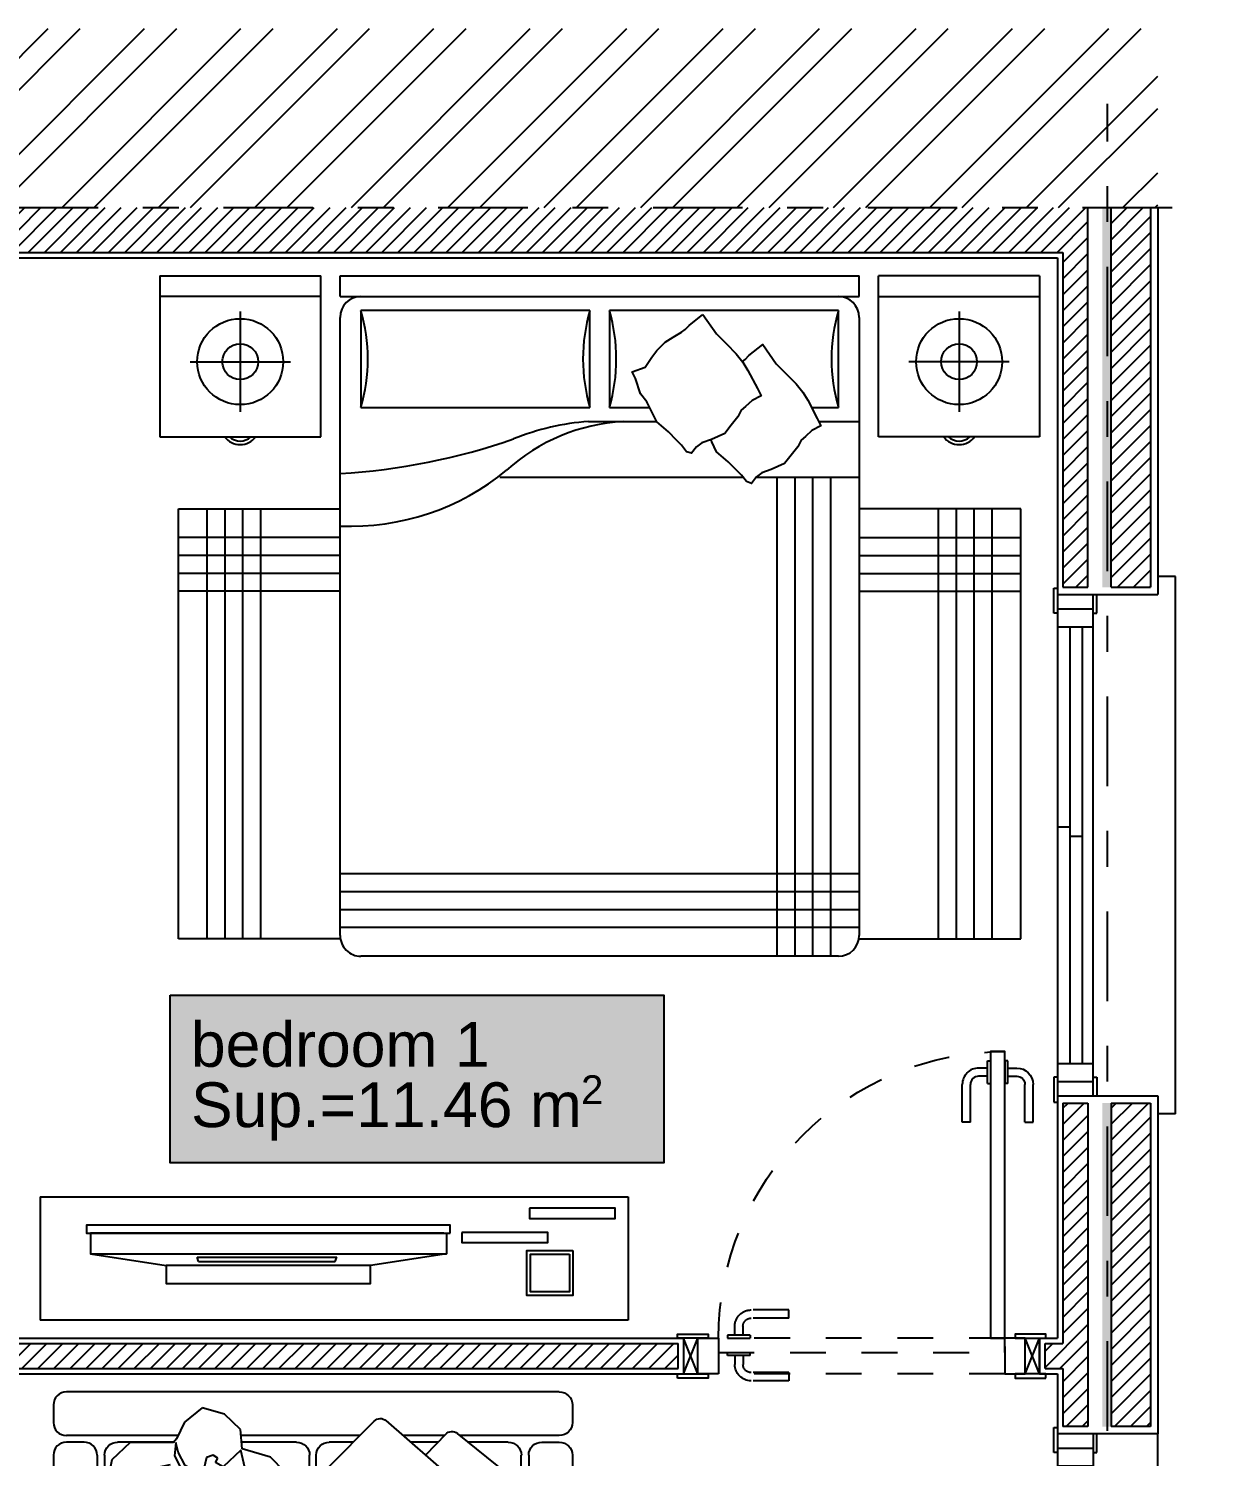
# Model space of a CAD drawing. Header units: millimetres. Extents: x 105 to 1807, y -268 to 915.
# Drawn here: x 991.214 to 994.519, y 438.091 to 442.078 of the extents above; entities that cross this region are included whole.
import ezdxf

# ---------------------------------------------------------------- set-up
doc = ezdxf.new("R2010")
doc.units = ezdxf.units.MM
for name, pattern in [('0', [0]), ('HIDDEN2', [0.1875, 0.125, -0.0625]), ('TRAZO_Y_PUNTO', [1, 0.5, -0.25, 0, -0.25])]:
    doc.linetypes.add(name, pattern=pattern)
for name, color, linetype in [('AUXILIAR', 3, 'Continuous'), ('CARPINTERIA', 3, 'Continuous'), ('EJE', 8, 'Continuous'), ('ENFOSCADO', 4, 'Continuous'), ('ENLUCIDO', 8, 'Continuous'), ('MUEBLES', 12, 'Continuous'), ('MURO', 6, 'Continuous'), ('SOMBREADO', 8, 'Continuous'), ('SOMBREADO MURO TERMOARCILLA', 253, 'Continuous'), ('TEXTO', 2, 'Continuous')]:
    doc.layers.add(name, color=color, linetype=linetype)
doc.styles.add('STYLE1', font='arial.ttf', dxfattribs={"height": 0.1})
pattern_1 = [(45, (804.349767, 370.048774), (-0.0224506403, 0.0224506403), [])]

# ---------------------------------------------------------------- blocks, each defined once
blk = doc.blocks.new('V140M')
at = {"layer": 'CARPINTERIA'}
for p, q in [((943.8707, 440.7831), (943.8207, 440.7831)), ((943.8707, 439.2831), (943.8707, 440.7831)), ((943.5307, 440.6806), (943.5307, 440.7506)), ((943.5307, 440.7506), (943.5407, 440.7506)), ((943.5407, 440.7331), (943.5407, 439.3331)), ((943.6407, 439.3331), (943.6407, 440.7331)), ((943.6507, 440.6806), (943.6507, 440.7331)), ((943.5407, 440.6806), (943.5307, 440.6806)), ((943.5407, 440.6931), (943.6407, 440.6931)), ((943.6407, 440.6806), (943.6507, 440.6806)), ((943.5407, 440.6431), (943.6407, 440.6431)), ((943.5757, 439.4231), (943.5757, 440.6431)), ((943.6107, 439.4231), (943.6107, 440.6431)), ((943.5757, 440.0831), (943.5407, 440.0831)), ((943.6107, 440.0571), (943.5757, 440.0571)), ((943.5407, 439.4231), (943.6407, 439.4231)), ((943.5307, 439.3856), (943.5307, 439.3156)), ((943.5407, 439.3856), (943.5307, 439.3856)), ((943.5407, 439.3731), (943.6407, 439.3731)), ((943.6407, 439.3856), (943.6507, 439.3856)), ((943.6507, 439.3856), (943.6507, 439.3331)), ((943.5307, 439.3156), (943.5407, 439.3156)), ((943.8707, 439.2831), (943.8207, 439.2831))]:
    blk.add_line(p, q, dxfattribs=at)
blk = doc.blocks.new('VENTANAL EXTERIOR')
at = {"layer": 'CARPINTERIA'}
for p, q in [((994.0788, 438.102), (994.0788, 438.172)), ((994.0788, 438.172), (994.0888, 438.172)), ((994.0888, 438.1545), (994.0888, 434.9545)), ((994.1888, 434.9545), (994.1888, 438.1545)), ((994.1988, 438.102), (994.1988, 438.1545)), ((994.3688, 434.9545), (994.3688, 438.1545)), ((994.0888, 438.102), (994.0788, 438.102)), ((994.0888, 438.1145), (994.1888, 438.1145)), ((994.1888, 438.102), (994.1988, 438.102)), ((994.0888, 438.0645), (994.1888, 438.0645)), ((994.1238, 435.0445), (994.1238, 438.0645)), ((994.1588, 435.0445), (994.1588, 438.0645)), ((994.1238, 436.6045), (994.0888, 436.6045)), ((994.1588, 436.5786), (994.1238, 436.5786)), ((994.0888, 435.0445), (994.1888, 435.0445)), ((994.0788, 435.007), (994.0788, 434.937)), ((994.0888, 435.007), (994.0788, 435.007)), ((994.0888, 434.9945), (994.1888, 434.9945)), ((994.1888, 435.007), (994.1988, 435.007)), ((994.1988, 435.007), (994.1988, 434.9545)), ((994.0788, 434.937), (994.0888, 434.937))]:
    blk.add_line(p, q, dxfattribs=at)
blk = doc.blocks.new('F_Maneta_FSB-001_Planta')
for p, q in [((-0.0275, -0.007), (-0.0275, 0)), ((-0.0275, 0), (0.0275, 0)), ((0.0275, -0.007), (0.0275, 0)), ((0.0275, -0.007), (-0.0275, -0.007)), ((-0.01, -0.007), (-0.01, -0.029)), ((0.01, -0.007), (0.01, -0.029)), ((0.122, -0.049), (0.03, -0.049)), ((0.122, -0.069), (0.03, -0.069)), ((0.122, -0.049), (0.122, -0.069))]:
    blk.add_line(p, q)
for radius in [0.04, 0.02]:
    blk.add_arc((0.03, -0.029), radius, 180, 270)
blk = doc.blocks.new('pndo')
at = {"layer": 'CARPINTERIA', "linetype": 'HIDDEN2', "ltscale": 0.25}
for p, q in [((439.7526, 452.2157), (439.8578, 452.2157)), ((439.7526, 452.1929), (439.7526, 452.2157)), ((439.7526, 452.1929), (439.8578, 452.1929)), ((439.8806, 452.1449), (439.8806, 452.17)), ((439.9035, 452.1449), (439.9035, 452.17)), ((439.1492, 452.1369), (439.9492, 452.1369)), ((439.8606, 452.1449), (439.9235, 452.1449)), ((439.8606, 452.1449), (439.8606, 452.1369)), ((439.9235, 452.1369), (439.8606, 452.1369)), ((439.9235, 452.1449), (439.9235, 452.1369)), ((439.8606, 452.0889), (439.8606, 452.0969)), ((439.9235, 452.0969), (439.8606, 452.0969)), ((439.8606, 452.0889), (439.9235, 452.0889)), ((439.8806, 452.0889), (439.8806, 452.0637)), ((439.9035, 452.0889), (439.9035, 452.0637)), ((439.9235, 452.0889), (439.9235, 452.0969)), ((439.1492, 452.0369), (439.9492, 452.0369)), ((439.7526, 452.0409), (439.7526, 452.018)), ((439.7526, 452.0409), (439.8578, 452.0409)), ((439.7526, 452.018), (439.8578, 452.018))]:
    blk.add_line(p, q, dxfattribs=at)
at = {"layer": 'CARPINTERIA'}
for p, q in [((439.0921, 452.1369), (439.0521, 452.1369)), ((439.0521, 452.1369), (439.0521, 452.0369)), ((439.0921, 452.0369), (439.0521, 452.1369)), ((439.0521, 452.0369), (439.0921, 452.1369)), ((439.0921, 452.1369), (439.1492, 452.1369)), ((439.0921, 452.0369), (439.0921, 452.1369)), ((440.0064, 452.1369), (439.9492, 452.1369)), ((440.0064, 452.0369), (440.0064, 452.1369)), ((440.0064, 452.1369), (440.0464, 452.1369)), ((440.0064, 452.0369), (440.0464, 452.1369)), ((440.0464, 452.0369), (440.0064, 452.1369)), ((440.0464, 452.1369), (440.0464, 452.0369)), ((439.0921, 452.0369), (439.0921, 452.114)), ((439.1492, 452.114), (439.1492, 452.0369)), ((439.9492, 452.114), (439.9492, 452.0369)), ((440.0064, 452.0369), (440.0064, 452.114)), ((439.1492, 452.0369), (439.0921, 452.0369)), ((439.9492, 452.0369), (440.0064, 452.0369))]:
    blk.add_line(p, q, dxfattribs=at)
for points in [[(439.1492, 452.1369), (439.1492, 452.9369), (439.1892, 452.9369), (439.1892, 452.1369)], [(439.0349, 452.1369), (439.0349, 452.1483), (439.1206, 452.1483), (439.1206, 452.1369)], [(440.0635, 452.1369), (440.0635, 452.1483), (439.9778, 452.1483), (439.9778, 452.1369)], [(439.0349, 452.0254), (439.0349, 452.0369), (439.1206, 452.0369), (439.1206, 452.0254)], [(440.0635, 452.0254), (440.0635, 452.0369), (439.9778, 452.0369), (439.9778, 452.0254)]]:
    blk.add_lwpolyline(points, close=True, dxfattribs=at)
at = {"layer": 'CARPINTERIA', "linetype": 'HIDDEN2', "ltscale": 0.25}
blk.add_lwpolyline([(439.1492, 452.1369), (439.9492, 452.1369), (439.9492, 452.0969), (439.1492, 452.0969)], close=True, dxfattribs=at)
for centre, radius, start, end in [((439.1492, 452.1369), 0.8, 360, 90), ((439.8578, 452.17), 0.0457, 360, 90), ((439.8578, 452.17), 0.0229, 360, 90), ((439.8578, 452.0637), 0.0229, 270, 360), ((439.8578, 452.0637), 0.0457, 270, 360)]:
    blk.add_arc(centre, radius, start, end, dxfattribs=at)
at = {"layer": 'CARPINTERIA', "xscale": 1.14285714285711, "yscale": 1.14285714285711, "zscale": 1.14285714285711, "rotation": 269.9999999998696}
blk.add_blockref('F_Maneta_FSB-001_Planta', (439.1492, 452.8797), dxfattribs=at)
at = {"layer": 'CARPINTERIA', "extrusion": (0, 0, -1), "xscale": 1.14285714285711, "yscale": 1.14285714285711, "zscale": -1.142857142857143, "rotation": 270.0000000001304}
blk.add_blockref('F_Maneta_FSB-001_Planta', (-439.1892, 452.8797), dxfattribs=at)
blk = doc.blocks.new('camamatrimnueva')
at = {"layer": 'MUEBLES'}
for p, q in [((348.1546, -1247.2496), (348.1546, -1247.6996)), ((348.1546, -1247.2496), (348.6046, -1247.2496)), ((348.2127, -1247.6996), (348.2127, -1247.2496)), ((348.6046, -1247.2496), (348.6046, -1247.6996)), ((348.8056, -1247.3023), (348.8056, -1247.7537)), ((350.0056, -1247.3023), (348.8056, -1247.3023)), ((348.8856, -1247.7537), (348.8856, -1247.3023)), ((348.9356, -1247.7537), (348.9356, -1247.3023)), ((348.9856, -1247.7537), (348.9856, -1247.3023)), ((349.0356, -1247.7537), (349.0356, -1247.3023)), ((350.0056, -1247.7544), (350.0056, -1247.3023)), ((348.3946, -1247.3346), (348.3946, -1247.6146)), ((350.0056, -1247.3823), (348.8056, -1247.3823)), ((350.0056, -1247.4323), (348.8056, -1247.4323)), ((348.2546, -1247.4746), (348.5346, -1247.4746)), ((350.0056, -1247.4823), (348.8056, -1247.4823)), ((350.0056, -1247.5323), (348.8056, -1247.5323)), ((348.6046, -1247.6996), (348.1546, -1247.6996)), ((348.1546, -1249.2037), (348.1546, -1247.7537)), ((348.2127, -1247.7537), (348.1546, -1247.7537)), ((348.2127, -1249.2037), (348.2127, -1247.7537)), ((348.2709, -1247.7537), (349.9964, -1247.7537)), ((348.5617, -1247.8664), (348.5617, -1247.7537)), ((348.7167, -1248.0415), (348.7167, -1247.7537)), ((349.8246, -1247.7537), (349.8246, -1249.2037)), ((349.8746, -1247.7537), (349.8746, -1249.2037)), ((349.9246, -1247.7537), (349.9246, -1249.2037)), ((349.9746, -1247.7537), (349.9746, -1249.2037)), ((348.2515, -1247.8118), (348.2515, -1248.4515)), ((348.5229, -1247.8118), (348.2515, -1247.8118)), ((348.5229, -1247.8865), (348.5229, -1247.8118)), ((350.0546, -1247.8118), (350.0546, -1249.1455)), ((348.7167, -1247.8337), (350.0546, -1247.8337)), ((348.7167, -1247.8837), (350.0546, -1247.8837)), ((348.7167, -1247.9337), (350.0546, -1247.9337)), ((348.7167, -1247.9837), (350.0546, -1247.9837)), ((348.7167, -1248.7578), (348.7167, -1248.0782)), ((348.5229, -1248.4515), (348.5229, -1248.339)), ((348.5617, -1248.5097), (348.5617, -1248.3196)), ((348.2515, -1248.4515), (348.5229, -1248.4515)), ((348.2515, -1248.5058), (348.2515, -1249.1455)), ((348.5229, -1248.5058), (348.2515, -1248.5058)), ((348.5229, -1249.1455), (348.5229, -1248.5058)), ((348.2515, -1249.1455), (348.5229, -1249.1455)), ((348.2127, -1249.2037), (348.1546, -1249.2037)), ((349.9964, -1249.2037), (348.2709, -1249.2037)), ((348.8056, -1249.6551), (348.8056, -1249.2037)), ((348.8856, -1249.2037), (348.8856, -1249.6551)), ((348.9356, -1249.2037), (348.9356, -1249.6551)), ((348.9856, -1249.2037), (348.9856, -1249.6551)), ((349.0356, -1249.2037), (349.0356, -1249.6551)), ((350.0056, -1249.203), (350.0056, -1249.6551)), ((348.1546, -1249.7077), (348.1546, -1249.2577)), ((348.6046, -1249.2577), (348.1546, -1249.2577)), ((348.2127, -1249.2577), (348.2127, -1249.7077)), ((348.6046, -1249.7077), (348.6046, -1249.2577)), ((348.3946, -1249.6227), (348.3946, -1249.3427)), ((350.0056, -1249.4251), (348.8056, -1249.4251)), ((348.2546, -1249.4827), (348.5346, -1249.4827)), ((350.0056, -1249.4751), (348.8056, -1249.4751)), ((350.0056, -1249.5251), (348.8056, -1249.5251)), ((350.0056, -1249.5751), (348.8056, -1249.5751)), ((350.0056, -1249.6551), (348.8056, -1249.6551)), ((348.1546, -1249.7077), (348.6046, -1249.7077))]:
    blk.add_line(p, q, dxfattribs=at)
blk.add_lwpolyline([(348.3941, -1248.0797), (348.389, -1248.0724), (348.3776, -1248.0615), (348.347, -1248.0227), (348.4006, -1247.9852), (348.4284, -1247.9574), (348.4562, -1247.9296), (348.4794, -1247.9111), (348.5025, -1247.8972), (348.5531, -1247.8707), (348.5737, -1247.8604), (348.5864, -1247.8856), (348.6036, -1247.9039), (348.6138, -1247.9157), (348.6323, -1247.925), (348.6555, -1247.9435), (348.6787, -1247.962), (348.6954, -1247.9991), (348.7046, -1248.0254), (348.7157, -1248.0407), (348.7343, -1248.0546), (348.7296, -1248.0685), (348.7111, -1248.0824), (348.6972, -1248.0963), (348.674, -1248.1194), (348.6462, -1248.1519), (348.6184, -1248.1657), (348.6124, -1248.1687)], dxfattribs=at)
blk.add_lwpolyline([(348.2632, -1248.1901), (348.3168, -1248.1526), (348.3446, -1248.1248), (348.3724, -1248.097), (348.3956, -1248.0785), (348.4188, -1248.0646), (348.4693, -1248.0381), (348.49, -1248.0278), (348.5026, -1248.053), (348.5198, -1248.0713), (348.53, -1248.0831), (348.5485, -1248.0924), (348.5717, -1248.1109), (348.5949, -1248.1294), (348.6116, -1248.1664), (348.6208, -1248.1928), (348.632, -1248.2081), (348.6505, -1248.222), (348.6459, -1248.2359), (348.6273, -1248.2498), (348.6134, -1248.2637), (348.5902, -1248.2868), (348.5624, -1248.3192), (348.5346, -1248.3331), (348.5068, -1248.347), (348.4842, -1248.3647), (348.4418, -1248.3785), (348.4234, -1248.3877), (348.4095, -1248.3516), (348.3956, -1248.3424), (348.3817, -1248.3331), (348.3632, -1248.3192), (348.34, -1248.2961), (348.3261, -1248.2729), (348.3122, -1248.2498), (348.3052, -1248.2398), (348.2938, -1248.2289)], close=True, dxfattribs=at)
for centre, radius in [((348.3946, -1247.4746), 0.12), ((348.3946, -1247.4746), 0.05), ((348.3946, -1249.4827), 0.12), ((348.3946, -1249.4827), 0.05)]:
    blk.add_circle(centre, radius, dxfattribs=at)
for centre, radius, start, end in [((348.5715, -1247.4746), 0.0546, 307.2217, 52.7783), ((348.5715, -1247.4746), 0.0446, 317.7678, 42.2322), ((348.2709, -1247.8118), 0.0582, 90, 180), ((349.9964, -1247.8118), 0.0582, 0, 90), ((348.3872, -1247.3466), 0.4846, 253.7398, 286.2602), ((349.0907, -1248.3835), 0.5298, 183.1663, 222.0658), ((348.3872, -1248.9167), 0.4846, 73.7398, 106.2602), ((348.3872, -1248.0406), 0.4846, 253.7398, 286.2602), ((349.2671, -1248.4567), 0.7075, 184.2918, 201.7676), ((346.9221, -1249.3087), 1.788, 3.3665, 19.2534), ((348.1691, -1249.1746), 0.685, 357.5673, 39.5461), ((348.2709, -1249.1455), 0.0582, 180, 270), ((348.3872, -1249.6107), 0.4846, 73.7398, 106.2602), ((349.9964, -1249.1455), 0.0582, 270, 0), ((348.5715, -1249.4827), 0.0546, 307.2217, 52.7783), ((348.5715, -1249.4827), 0.0446, 317.7678, 42.2322)]:
    blk.add_arc(centre, radius, start, end, dxfattribs=at)
blk = doc.blocks.new('TVDORMITORIO')
at = {"layer": 'MUEBLES', "linetype": 'Continuous'}
blk.add_line((1223.3339, 542.235), (1223.3339, 543.8775), dxfattribs=at)
at = {"layer": 'MUEBLES'}
for p, q in [((1223.6784, 543.8775), (1223.3339, 543.8775)), ((1223.6784, 543.8775), (1223.6784, 542.235)), ((1223.5199, 543.7373), (1223.5199, 542.7433)), ((1223.5772, 542.7501), (1223.5772, 543.7373)), ((1223.4865, 542.955), (1223.4865, 543.5256)), ((1223.6784, 542.235), (1223.3339, 542.235)), ((1223.6784, 542.235), (1223.6784, 542.235))]:
    blk.add_line(p, q, dxfattribs=at)
at = {"layer": 'MUEBLES', "color": 4}
for p, q in [((1223.4976, 543.4354), (1223.5099, 543.4396)), ((1223.4976, 543.4354), (1223.4976, 543.0536)), ((1223.5099, 543.4396), (1223.5099, 543.0494)), ((1223.4976, 543.0536), (1223.5099, 543.0494))]:
    blk.add_line(p, q, dxfattribs=at)
at = {"layer": 'MUEBLES'}
for points in [[(1223.5772, 543.7373), (1223.5199, 543.7373), (1223.4865, 543.5256)], [(1223.4865, 543.5256), (1223.4365, 543.5256), (1223.4365, 542.955), (1223.4865, 542.955)], [(1223.5772, 542.7433), (1223.5199, 542.7433), (1223.4865, 542.955)]]:
    blk.add_lwpolyline(points, dxfattribs=at)
blk.add_lwpolyline([(1223.5772, 542.7323), (1223.5998, 542.7323), (1223.5998, 543.7483), (1223.5772, 543.7483)], close=True, dxfattribs=at)
at = {"layer": 'MUEBLES', "color": 4}
for points in [[(1223.579, 542.6997), (1223.5508, 542.6997), (1223.5508, 542.46), (1223.579, 542.46)], [(1223.5288, 542.3897), (1223.4035, 542.3897), (1223.4035, 542.5184), (1223.5288, 542.5184)], [(1223.5188, 542.3997), (1223.4135, 542.3997), (1223.4135, 542.5084), (1223.5188, 542.5084)], [(1223.6465, 542.5113), (1223.6183, 542.5113), (1223.6183, 542.2716), (1223.6465, 542.2716)]]:
    blk.add_lwpolyline(points, close=True, dxfattribs=at)
blk = doc.blocks.new('SOFA CON HOMBRE')
at = {"layer": 'AUXILIAR'}
for p, q in [((173.6173, 137.5015), (173.445, 137.4759)), ((173.7759, 137.4686), (173.6173, 137.5015)), ((173.445, 137.4759), (173.4037, 137.4545)), ((173.8246, 137.4173), (173.7759, 137.4686)), ((173.3207, 137.4407), (173.2627, 137.294)), ((173.3193, 137.3969), (173.4038, 137.4524)), ((173.4037, 137.4545), (173.3207, 137.4407)), ((173.3343, 137.3722), (173.3193, 137.3969)), ((173.54, 137.3879), (173.3811, 137.3042)), ((173.567, 137.3946), (173.5366, 137.3379)), ((173.5366, 137.3379), (173.54, 137.3879)), ((173.7128, 137.3844), (173.567, 137.3946)), ((173.3343, 137.3701), (173.3056, 137.3405)), ((173.3056, 137.3405), (173.3484, 137.2683)), ((173.3811, 137.3042), (173.3343, 137.3701)), ((173.7506, 137.36), (173.6478, 137.2834)), ((173.7618, 137.306), (173.7506, 137.36)), ((173.2939, 137.2924), (173.3121, 137.3281)), ((173.3407, 137.0933), (173.3959, 137.312)), ((173.3441, 137.2745), (173.3791, 137.3021)), ((173.2462, 137.2833), (173.241, 137.2208)), ((173.2627, 137.294), (173.2462, 137.2833)), ((173.2606, 137.2919), (173.2939, 137.2924)), ((173.3484, 137.2683), (173.2884, 137.2023)), ((173.5649, 137.2634), (173.4697, 137.2285)), ((173.6478, 137.2834), (173.5649, 137.2634)), ((173.7313, 137.2639), (173.6485, 137.2376)), ((173.7354, 137.2681), (173.6784, 137.186)), ((173.787, 137.2939), (173.7354, 137.2681)), ((173.7401, 137.2307), (173.7604, 137.2643)), ((173.7604, 137.2643), (173.7976, 137.2837)), ((173.8245, 137.2903), (173.787, 137.2939)), ((173.7976, 137.2837), (173.8245, 137.2903)), ((173.8811, 137.2662), (173.8349, 137.2884)), ((173.9214, 137.2169), (173.8811, 137.2662)), ((173.241, 137.2208), (173.2514, 137.2147)), ((173.6137, 137.1996), (173.4697, 137.2285)), ((173.6485, 137.2376), (173.4884, 137.2288)), ((173.7508, 137.2121), (173.7401, 137.2307)), ((173.0958, 137.1914), (173.0816, 137.1683)), ((173.2455, 137.1959), (173.0958, 137.1914)), ((173.2514, 137.2147), (173.2455, 137.1959)), ((173.2455, 137.1959), (173.2632, 137.0941)), ((173.2884, 137.2023), (173.2515, 137.2126)), ((173.4457, 137.1657), (173.3805, 137.2084)), ((173.6663, 137.1608), (173.6137, 137.1996)), ((173.6784, 137.186), (173.6686, 137.1484)), ((173.7822, 137.2043), (173.7508, 137.2121)), ((173.7558, 137.1581), (173.768, 137.1791)), ((173.768, 137.1791), (173.7806, 137.173)), ((173.7806, 137.173), (173.7887, 137.1857)), ((173.7887, 137.1857), (173.7822, 137.2043)), ((173.9036, 137.1542), (173.9214, 137.2169)), ((173.0333, 137.1605), (173.0046, 137.1407)), ((173.0046, 137.1407), (173.0344, 137.0909)), ((173.0441, 137.1677), (173.0333, 137.1605)), ((173.0816, 137.1683), (173.0441, 137.1677)), ((173.1057, 137.0875), (173.0815, 137.1704)), ((173.3567, 137.1393), (173.3966, 137.1129)), ((173.3966, 137.1129), (173.4394, 137.1698)), ((173.4028, 137.1151), (173.4457, 137.1657)), ((173.4394, 137.1698), (173.5112, 137.1043)), ((173.6686, 137.1484), (173.7046, 137.1073)), ((173.8024, 137.1088), (173.7558, 137.1581)), ((173.8606, 137.1098), (173.9036, 137.1542)), ((173.477, 137.0309), (173.4028, 137.1151)), ((173.5112, 137.1043), (173.5785, 137.0554)), ((173.6284, 137.0603), (173.6776, 137.1069)), ((173.6776, 137.1069), (173.6902, 137.0967)), ((173.6902, 137.0967), (173.7276, 137.1014)), ((173.7046, 137.1073), (173.7547, 137.0977)), ((173.7547, 137.0977), (173.8024, 137.1088)), ((173.7829, 137.0253), (173.8066, 137.1047)), ((173.8066, 137.1047), (173.8606, 137.1098)), ((173.0344, 137.0909), (173.0642, 137.0847)), ((173.0642, 137.0847), (173.1036, 137.0874)), ((173.1036, 137.0874), (173.1207, 137.0606)), ((173.1207, 137.0606), (173.2623, 137.0525)), ((173.2632, 137.0941), (173.3407, 137.0933)), ((173.2644, 137.0546), (173.2762, 137.0943)), ((173.5785, 137.0554), (173.6284, 137.0603)), ((173.2623, 137.0525), (173.2216, 136.9977)), ((173.3165, 137.0471), (173.4749, 137.0308)), ((173.3257, 136.9889), (173.3165, 137.0471)), ((173.4749, 137.0308), (173.5236, 136.969)), ((173.7042, 136.9488), (173.7829, 137.0253)), ((173.2216, 136.9977), (173.1702, 136.9552)), ((173.3235, 136.9993), (173.2195, 136.9977)), ((173.3222, 136.9514), (173.3257, 136.9889)), ((173.1434, 136.9402), (173.1335, 136.9068)), ((173.1702, 136.9552), (173.1434, 136.9402)), ((173.2705, 136.9297), (173.3222, 136.9514)), ((173.5236, 136.969), (173.547, 136.9445)), ((173.547, 136.9445), (173.5784, 136.9304)), ((173.5784, 136.9304), (173.7042, 136.9488)), ((173.1335, 136.9068), (173.1879, 136.8868)), ((173.1879, 136.8868), (173.262, 136.9379)), ((173.262, 136.9379), (173.2705, 136.9297))]:
    blk.add_line(p, q, dxfattribs=at)
at = {"layer": 'MUEBLES', "ltscale": 5}
for p, q in [((173.7887, 137.632), (173.2705, 137.632)), ((173.9289, 137.632), (173.8801, 137.632)), ((173.234, 137.5954), (173.234, 137.5466)), ((173.8253, 137.5466), (173.8253, 137.5954)), ((173.8436, 137.2843), (173.8436, 137.5954)), ((173.9655, 136.2189), (173.9655, 137.5954)), ((173.7887, 137.51), (173.2705, 137.51)), ((173.535, 137.4893), (173.2705, 137.4893)), ((173.7887, 137.4893), (173.6762, 137.4893)), ((173.234, 137.4527), (173.234, 137.1955)), ((173.8253, 137.2959), (173.8253, 137.4527)), ((173.8253, 136.9529), (173.8253, 137.1065)), ((173.8436, 136.7764), (173.8436, 137.1082)), ((173.234, 137.0541), (173.234, 137.0143)), ((173.2705, 136.9163), (173.7887, 136.9163)), ((173.234, 136.8614), (173.234, 136.3615)), ((173.2705, 136.898), (173.7887, 136.898)), ((173.7173, 136.8655), (173.5579, 136.6831)), ((173.884, 136.736), (173.7529, 136.8668)), ((173.8253, 136.7946), (173.8253, 136.8614)), ((173.7256, 136.5194), (173.8852, 136.7027)), ((173.559, 136.6499), (173.69, 136.5182)), ((173.8253, 136.5577), (173.8253, 136.6339)), ((173.8436, 136.5401), (173.8436, 136.6549)), ((173.5023, 136.4442), (173.6205, 136.588)), ((173.8475, 136.5363), (173.7892, 136.5925)), ((173.6811, 136.2944), (173.8495, 136.5035)), ((173.8253, 136.3615), (173.8253, 136.4733)), ((173.8436, 136.2189), (173.8436, 136.496)), ((173.5055, 136.4101), (173.6464, 136.291)), ((173.2705, 136.325), (173.6062, 136.325)), ((173.2705, 136.3042), (173.6308, 136.3042)), ((173.7887, 136.3042), (173.6891, 136.3042)), ((173.7058, 136.325), (173.7887, 136.325)), ((173.234, 136.2189), (173.234, 136.2677)), ((173.8253, 136.2677), (173.8253, 136.2189)), ((173.7887, 136.1823), (173.2705, 136.1823)), ((173.9289, 136.1823), (173.8801, 136.1823))]:
    blk.add_line(p, q, dxfattribs=at)
at = {"layer": 'MUEBLES'}
for p, q in [((173.8244, 137.2966), (173.8246, 137.4173)), ((173.8349, 137.2884), (173.8244, 137.2966))]:
    blk.add_line(p, q, dxfattribs=at)
at = {"layer": 'MUEBLES', "ltscale": 5}
blk.add_arc((173.7072, 136.5355), 0.0244, 225.016, 318.8016, dxfattribs=at)
for centre, start_param, end_param in [((173.2705, 137.5954), -0.785398, 0.785398), ((173.7887, 137.5954), -2.356194, -0.785398), ((173.8801, 137.5954), -0.785398, 0.785398), ((173.9289, 137.5954), -2.356194, -0.785398), ((173.2705, 137.5466), 0.785398, 2.356194), ((173.7887, 137.5466), 2.356194, 3.926991), ((173.2705, 136.3615), 0.785398, 2.356194)]:
    blk.add_ellipse(centre, major_axis=(-0.0259, 0.0259), ratio=1, start_param=start_param, end_param=end_param, dxfattribs=at)
at = {"layer": 'MUEBLES', "ltscale": 5, "extrusion": (0, 0, -1)}
for centre, major_axis, start_param, end_param in [((173.2705, 137.4527), (-0.0259, -0.0259), 0.785398, 2.356194), ((173.7887, 137.4527), (-0.0259, -0.0259), 2.356194, 3.926991), ((173.7887, 136.9529), (-0.0259, -0.0259), -2.356194, -0.785398), ((173.2705, 136.9529), (-0.0259, -0.0259), -0.785398, -0.02395), ((173.2705, 136.8614), (-0.0259, -0.0259), 0.785398, 2.356194), ((173.7357, 136.8495), (-0.0172, 0.0172), -0.067461, 1.569361), ((173.7887, 136.8614), (-0.0259, -0.0259), 2.356194, 3.926991), ((173.8668, 136.7187), (-0.0172, 0.0172), 1.569361, 3.072391), ((173.5763, 136.667), (-0.0172, 0.0172), -1.568223, -0.067461), ((173.8306, 136.5188), (-0.0172, 0.0172), 1.552063, 3.034341), ((173.5212, 136.4288), (-0.0172, 0.0172), -1.654619, -0.097524), ((173.7887, 136.3615), (-0.0259, -0.0259), -2.356194, -0.785398), ((173.2705, 136.2677), (-0.0259, -0.0259), 0.785398, 2.356194), ((173.7887, 136.2677), (-0.0259, -0.0259), 2.356194, 3.926991), ((173.6621, 136.3097), (-0.0172, 0.0172), 3.034341, 4.628567), ((173.2705, 136.2189), (-0.0259, -0.0259), -0.785398, 0.785398), ((173.7887, 136.2189), (-0.0259, -0.0259), -2.356194, -0.785398), ((173.8801, 136.2189), (-0.0259, -0.0259), -0.785398, 0.785398), ((173.9289, 136.2189), (-0.0259, -0.0259), -2.356194, -0.785398)]:
    blk.add_ellipse(centre, major_axis=major_axis, ratio=1, start_param=start_param, end_param=end_param, dxfattribs=at)

msp = doc.modelspace()

# ---------------------------------------------------------------- hatches: boundary and pattern name
at = {"layer": 'SOMBREADO'}
h = msp.add_hatch(dxfattribs=at)
h.set_pattern_fill('ANSI32', color=256, scale=0.02, style=0)
h.set_pattern_definition([(45, (851.61878, 370.04877), (-0.13470384, 0.13470384), []), (45, (851.70858, 370.04877), (-0.13470384, 0.13470384), [])])
h.paths.add_polyline_path([(994.3688, 442.0777), (977.5088, 442.0777), (977.5088, 441.5777), (994.3688, 441.5777)])
h = msp.add_hatch(dxfattribs=at)
h.set_pattern_fill('ANSI31', color=256, scale=0.01, style=0)
h.set_pattern_definition([(45, (980.128753, 437.237732), (-0.02245064, 0.02245064), [])])
h.paths.add_polyline_path([(994.1738, 441.5777), (984.2638, 441.5777), (984.2638, 440.5077), (984.3338, 440.5077), (984.3338, 441.4527), (987.2638, 441.4527), (987.2638, 438.5227), (987.2138, 438.5227), (987.2138, 438.4527), (987.2638, 438.4527), (987.2638, 438.2864), (987.3338, 438.2864), (987.3338, 438.3364), (993.0295, 438.3364), (993.0295, 438.4064), (990.2732, 438.4064), (990.2732, 438.4564), (990.2044, 438.4564), (990.2044, 438.4064), (989.0573, 438.4064), (989.0573, 439.0264), (988.9873, 439.0264), (988.9873, 438.4064), (987.3338, 438.4064), (987.3338, 439.9187), (989.0573, 439.9187), (989.0573, 439.9887), (987.3338, 439.9887), (987.3338, 441.4527), (990.2044, 441.4527), (990.2044, 439.3964), (990.2732, 439.3964), (990.2732, 441.4527), (994.1038, 441.4527), (994.1038, 440.5177), (994.1738, 440.5177)])
h = msp.add_hatch(dxfattribs=at)
h.set_pattern_fill('HONEY', color=256, scale=0.003, style=0)
h.set_pattern_definition([(0, (851.618782, 370.048774), (0.0142875, 0.00824889), [0.009525, -0.01905]), (120, (851.618782, 370.048774), (-0.0142874983, 0.00824889296), [0.009525, -0.01905]), (60, (851.618782, 370.048774), (1.7e-09, 0.01649778296), [-0.01905, 0.009525])])
h.paths.add_polyline_path([(994.2388, 441.5777), (994.2138, 441.5777), (994.2138, 440.5177), (994.2388, 440.5177)])
h = msp.add_hatch(dxfattribs=at)
h.set_pattern_fill('ANSI31', color=256, scale=0.01, style=0)
h.set_pattern_definition(pattern_1)
h.paths.add_polyline_path([(994.3488, 441.5777), (994.2388, 441.5777), (994.2388, 440.5177), (994.3488, 440.5177)])
h = msp.add_hatch(dxfattribs=at)
h.set_pattern_fill('ANSI31', color=256, scale=0.01, style=0)
h.set_pattern_definition(pattern_1)
h.paths.add_polyline_path([(994.3488, 439.0777), (994.2388, 439.0777), (994.2388, 438.1745), (994.3488, 438.1745)])
h.paths.add_polyline_path([(994.1738, 439.0777), (994.1038, 439.0777), (994.1038, 438.4064), (994.0538, 438.4064), (994.0538, 438.3364), (994.1038, 438.3364), (994.1038, 438.1745), (994.1738, 438.1745)])
h = msp.add_hatch(dxfattribs=at)
h.set_pattern_fill('HONEY', color=256, scale=0.003, style=0)
h.set_pattern_definition([(0, (804.349767, 370.048774), (0.0142875, 0.00824889), [0.009525, -0.01905]), (120, (804.349767, 370.048774), (-0.0142874983, 0.00824889296), [0.009525, -0.01905]), (60, (804.349767, 370.048774), (1.7e-09, 0.01649778296), [-0.01905, 0.009525])])
h.paths.add_polyline_path([(994.2388, 439.0777), (994.2138, 439.0777), (994.2138, 438.1745), (994.2388, 438.1745)])
at = {"layer": 'SOMBREADO MURO TERMOARCILLA'}
msp.add_hatch(color=256, dxfattribs=at).paths.add_polyline_path([(991.6102, 439.3789), (992.9892, 439.3789), (992.9892, 438.9113), (991.6102, 438.9113)])

# ---------------------------------------------------------------- linework, layer by layer
at = {"layer": 'EJE', "linetype": 'TRAZO_Y_PUNTO', "ltscale": 0.5}
msp.add_line((994.2288, 434.5627), (994.2288, 441.8677), dxfattribs=at)
at = {"layer": 'ENFOSCADO'}
for p, q in [((994.3688, 441.5777), (994.3688, 440.4977)), ((994.0888, 440.4977), (994.3688, 440.4977)), ((994.0888, 439.0977), (994.3688, 439.0977)), ((994.3688, 439.0977), (994.3688, 438.1545)), ((994.3688, 438.1545), (994.0888, 438.1545))]:
    msp.add_line(p, q, dxfattribs=at)
at = {"layer": 'ENLUCIDO'}
for p, q in [((990.2888, 441.4377), (994.0888, 441.4377)), ((994.0888, 441.4377), (994.0888, 440.4977)), ((994.0888, 439.0977), (994.0888, 438.4214)), ((990.2888, 438.4214), (993.0445, 438.4214)), ((993.0445, 438.3214), (993.0445, 438.4214)), ((994.0388, 438.4214), (994.0388, 438.3214)), ((994.0388, 438.3214), (994.0388, 438.4214)), ((994.0388, 438.4214), (994.0888, 438.4214)), ((987.3488, 438.3214), (993.0445, 438.3214)), ((994.0388, 438.3214), (994.0888, 438.3214)), ((994.0888, 438.3214), (994.0888, 438.1545))]:
    msp.add_line(p, q, dxfattribs=at)
at = {"layer": 'MURO', "color": 5, "linetype": 'TRAZO_Y_PUNTO', "ltscale": 0.5}
msp.add_line((977.3588, 441.5777), (994.5188, 441.5777), dxfattribs=at)
at = {"layer": 'MURO'}
for p, q in [((994.1738, 440.5177), (994.1738, 441.5777)), ((994.2388, 440.5177), (994.2388, 441.5777)), ((994.3488, 441.5777), (994.3488, 440.5177)), ((990.2732, 441.4527), (994.1038, 441.4527)), ((994.1038, 441.4527), (994.1038, 440.5177)), ((994.1038, 440.5177), (994.1738, 440.5177)), ((994.2388, 440.5177), (994.3488, 440.5177)), ((994.1038, 439.0777), (994.1738, 439.0777)), ((994.1038, 439.0777), (994.1038, 438.4064)), ((994.1738, 439.0777), (994.1738, 438.1745)), ((994.2388, 439.0777), (994.3488, 439.0777)), ((994.2388, 439.0777), (994.2388, 438.1745)), ((994.3488, 439.0777), (994.3488, 438.1745)), ((990.2732, 438.4064), (993.0295, 438.4064)), ((993.0295, 438.3364), (993.0295, 438.4064)), ((994.0538, 438.3364), (994.0538, 438.4064)), ((994.0538, 438.4064), (994.1038, 438.4064)), ((987.3338, 438.3364), (993.0295, 438.3364)), ((994.0538, 438.3364), (994.1038, 438.3364)), ((994.1038, 438.3364), (994.1038, 438.1745)), ((994.1738, 438.1745), (994.1038, 438.1745)), ((994.3488, 438.1745), (994.2388, 438.1745))]:
    msp.add_line(p, q, dxfattribs=at)
at = {"layer": 'TEXTO'}
msp.add_lwpolyline([(991.6102, 439.3789), (992.9892, 439.3789), (992.9892, 438.9113), (991.6102, 438.9113)], close=True, dxfattribs=at)

# ---------------------------------------------------------------- block references
at = {"layer": 'CARPINTERIA'}
for name, p in [('V140M', (50.548, -0.2353)), ('VENTANAL EXTERIOR', (0, 0))]:
    msp.add_blockref(name, p, dxfattribs=at)
at = {"layer": 'CARPINTERIA', "xscale": -1, "rotation": 359.9999999995441}
msp.add_blockref('pndo', (1433.0908, -13.7155), dxfattribs=at)
at = {"layer": 'MUEBLES', "linetype": '0', "rotation": 270}
msp.add_blockref('camamatrimnueva', (2241.2884, 789.5423), dxfattribs=at)
at = {"layer": 'MUEBLES', "rotation": 90}
for name, p in [('TVDORMITORIO', (1535.1248, -784.8626)), ('SOFA CON HOMBRE', (1128.9159, 264.3059))]:
    msp.add_blockref(name, p, dxfattribs=at)

# ---------------------------------------------------------------- texts
at = {"layer": 'TEXTO', "style": 'STYLE1'}
for s, p in [('bedroom 1', (991.6678, 439.179)), ('Sup.=11.46 m', (991.6682, 439.0106))]:
    msp.add_text(s, height=0.125, dxfattribs=at).set_placement(p)
at = {"layer": 'TEXTO', "color": 4, "style": 'STYLE1'}
msp.add_text('2', height=0.08, dxfattribs=at).set_placement((992.7579, 439.0753))

doc.saveas('drawing.dxf')
